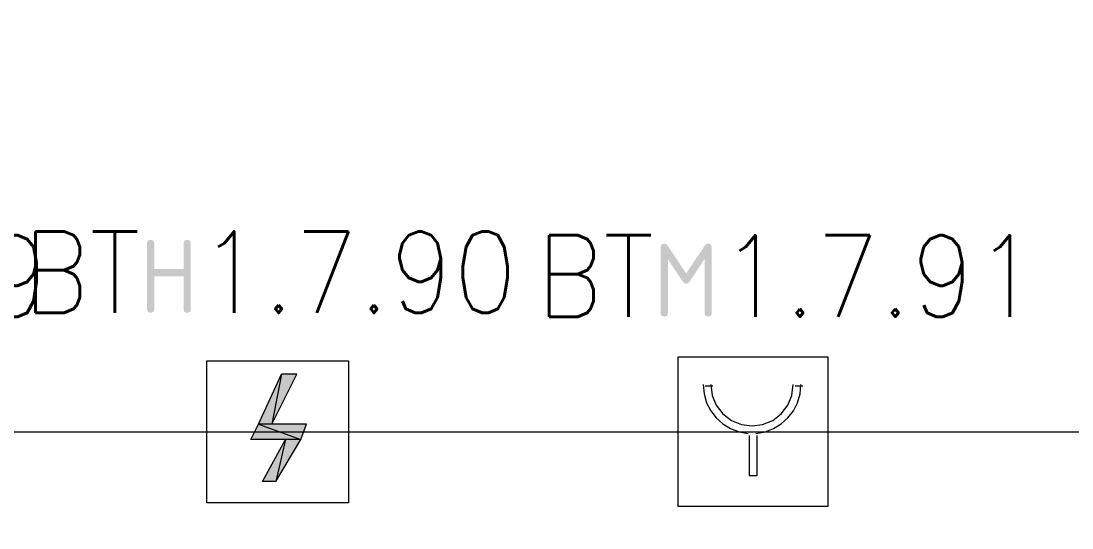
# Model space of a CAD drawing. Header units: millimetres. Extents: x 0 to 420, y 0 to 297.
# Drawn here: x 136.06 to 159.28, y 146.38 to 157.57 of the extents above; entities that cross this region are included whole.
import ezdxf

# ---------------------------------------------------------------- set-up
doc = ezdxf.new("R2010")
doc.units = ezdxf.units.MM
doc.styles.get("Standard").update_dxf_attribs({"font": 'STANDARD'})

msp = doc.modelspace()

# ---------------------------------------------------------------- hatches: boundary and pattern name
for points in [[(138.845506, 151.210477), (138.845506, 152.66348), (138.865488, 152.724252), (138.925983, 152.744509), (138.986755, 152.724252), (139.007012, 152.66348), (139.007012, 152.098485), (139.652485, 152.098485), (139.652485, 152.66348), (139.672742, 152.724252), (139.733514, 152.744509), (139.793803, 152.724252), (139.813991, 152.66348), (139.813991, 151.210477), (139.793803, 151.149981), (139.733514, 151.129999), (139.672742, 151.149981), (139.652485, 151.210477), (139.652485, 151.936979), (139.007012, 151.936979), (139.007012, 151.210477), (138.986755, 151.149981), (138.925983, 151.129999), (138.865488, 151.149981)], [(151.240353, 152.659842), (151.300642, 152.639585), (151.320831, 152.578814), (151.320831, 151.12581), (151.300642, 151.065314), (151.240353, 151.045333), (151.179582, 151.065314), (151.159325, 151.12581), (151.159325, 152.313679), (150.830249, 151.820893), (150.795109, 151.783961), (150.755835, 151.771834), (150.715321, 151.783961), (150.679767, 151.820893), (150.352345, 152.313679), (150.352345, 151.12581), (150.332088, 151.065314), (150.271317, 151.045333), (150.210821, 151.065314), (150.190839, 151.12581), (150.190839, 152.578814), (150.210821, 152.639585), (150.271317, 152.659842), (150.311004, 152.649645), (150.342424, 152.619604), (150.755835, 151.999486), (151.171451, 152.624013), (151.200114, 152.650816)]]:
    msp.add_hatch(color=7).paths.add_polyline_path(points, flags=0)
h = msp.add_hatch(color=1)
h.paths.add_polyline_path([(142.155334, 149.775333), (141.816668, 149.775333), (141.605001, 148.674666)], flags=0)
h.paths.add_polyline_path([(141.816668, 149.775333), (141.605001, 148.674666), (141.308668, 148.674666)], flags=0)
h = msp.add_hatch(color=1)
h.paths.add_polyline_path([(142.367001, 148.674666), (141.308668, 148.674666), (142.240001, 148.335999)], flags=0)
h.paths.add_polyline_path([(141.308668, 148.674666), (142.240001, 148.335999), (141.139334, 148.335999)], flags=0)
h = msp.add_hatch(color=1)
h.paths.add_polyline_path([(142.240001, 148.335999), (141.901334, 148.335999), (141.689668, 147.404666)], flags=0)
h.paths.add_polyline_path([(141.901334, 148.335999), (141.689668, 147.404666), (141.393334, 147.404666)], flags=0)

# ---------------------------------------------------------------- linework, layer by layer
at = {"color": 1, "lineweight": 0}
for points in [[(73.702335, 124.714), (76.538668, 124.714), (76.538668, 77.597), (297.434, 77.597), (297.434, 114.342333), (105.664001, 114.342333), (105.664001, 125.941666), (357.251, 125.941666), (357.251, 139.191999), (105.664001, 139.191999), (105.664001, 148.505333), (357.251, 148.505333), (357.251, 185.462333), (262.466667, 185.462333)], [(151.130001, 149.545704), (151.149219, 149.338818), (151.205739, 149.144688), (151.295961, 148.967213), (151.41628, 148.810295), (151.563095, 148.677834), (151.732803, 148.573731), (151.9218, 148.501888), (152.126485, 148.466204)], [(151.172334, 149.521333), (151.341668, 149.521333)], [(151.299334, 149.54625), (151.330021, 149.30803), (151.420016, 149.08959), (151.563177, 148.901646), (151.753359, 148.754913), (151.975259, 148.662973), (152.209501, 148.632326), (152.443743, 148.662973), (152.665643, 148.754913), (152.855825, 148.901646), (152.998986, 149.08959), (153.088981, 149.30803), (153.119668, 149.54625)], [(152.292534, 148.466191), (152.497217, 148.501877), (152.686211, 148.573725), (152.855913, 148.677832), (153.002723, 148.810298), (153.12304, 148.967219), (153.213262, 149.144693), (153.269788, 149.338818), (153.289018, 149.545691)], [(153.162001, 149.521333), (153.331334, 149.521333)], [(152.146001, 148.420666), (152.146001, 147.531666)], [(152.315334, 148.420666), (152.315334, 147.531666)], [(152.315334, 147.531666), (152.146001, 147.531666)]]:
    msp.add_lwpolyline(points, dxfattribs=at)
at = {"color": 7, "lineweight": 0}
for points in [[(140.165668, 150.071666), (143.298334, 150.071666)], [(150.579668, 150.156333), (153.881668, 150.156333)]]:
    msp.add_lwpolyline(points, dxfattribs=at)
at = {"color": 1, "lineweight": 0}
for points in [[(143.298334, 146.938999), (140.165668, 146.938999), (140.165668, 150.071666), (143.298334, 150.071666)], [(153.881668, 150.156333), (153.881668, 146.854333), (150.579668, 146.854333), (150.579668, 150.156333)], [(141.816668, 149.775333), (141.605001, 148.674666), (141.308668, 148.674666)], [(142.155334, 149.775333), (141.816668, 149.775333), (141.605001, 148.674666)], [(141.308668, 148.674666), (142.240001, 148.335999), (141.139334, 148.335999)], [(142.367001, 148.674666), (141.308668, 148.674666), (142.240001, 148.335999)], [(141.901334, 148.335999), (141.689668, 147.404666), (141.393334, 147.404666)], [(142.240001, 148.335999), (141.901334, 148.335999), (141.689668, 147.404666)]]:
    msp.add_lwpolyline(points, close=True, dxfattribs=at)

# ---------------------------------------------------------------- texts
at = {"color": 7, "char_height": 1.798339, "attachment_point": 1}
for s, insert, width in [('1.7.89', (129.667003, 152.843675), 5.79464789), ('BT', (136.101667, 152.928339), 2.59760078), ('1.7.90', (139.996339, 152.928339), 5.79464789), ('BT', (147.447003, 152.843675), 2.59760078), ('1.7.91', (151.51101, 152.843675), 5.395017)]:
    msp.add_mtext(s, dxfattribs=dict(at, insert=insert, width=width))

doc.saveas('drawing.dxf')
